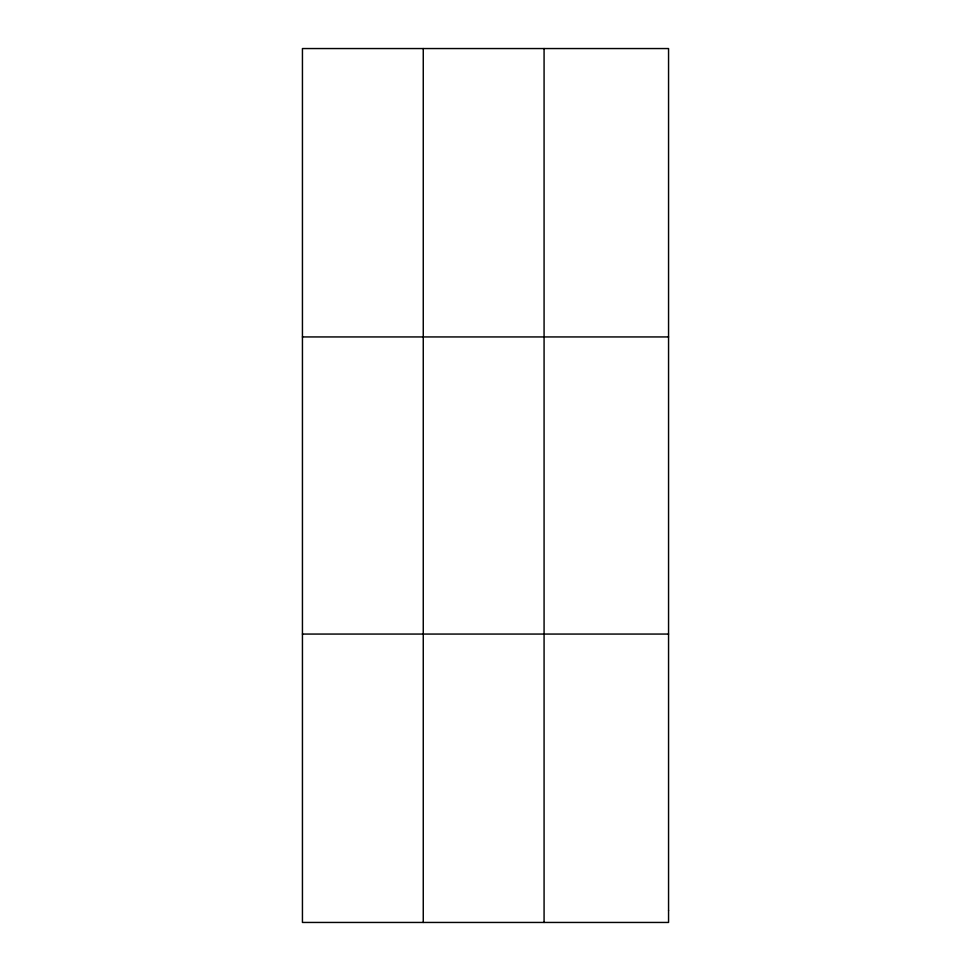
<?xml version="1.0" encoding="UTF-8"?>
<svg xmlns="http://www.w3.org/2000/svg" width="971" height="971" viewBox="0 0 971 971"><rect width="100%" height="100%" fill="white"/><g stroke="black" fill="none" stroke-linecap="round" stroke-linejoin="round"><path stroke-width="1.46" d="M423.259 48.55L423.259 922.45M544.076 48.55L544.076 922.45M302.442 336.937L668.558 336.937M302.442 634.063L668.558 634.063M668.558 910.434L668.558 922.45L302.442 922.45L302.442 48.55L668.558 48.55L668.558 910.434"/></g></svg>
